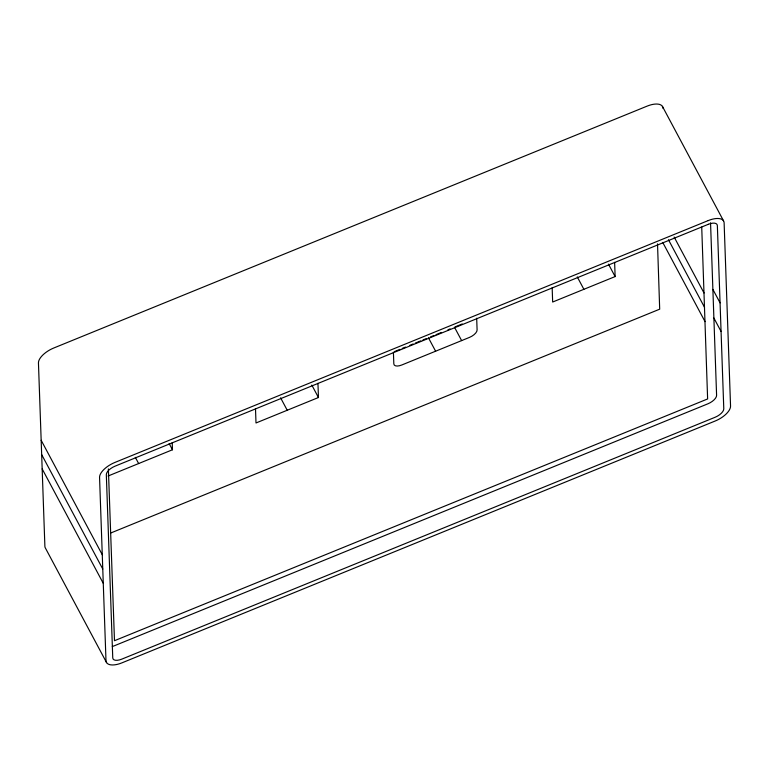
<?xml version="1.0" encoding="UTF-8"?>
<svg xmlns="http://www.w3.org/2000/svg" width="769" height="769" viewBox="0 0 769 769"><rect width="100%" height="100%" fill="white"/><g stroke="black" fill="none" stroke-linecap="round" stroke-linejoin="round"><path stroke-width="1.15" d="M394.593 351.529L400.043 349.309M402.225 348.415L405.503 347.088M409.867 345.3L413.145 343.974M415.327 343.08L420.778 340.859M422.96 339.965L426.237 338.629M430.592 336.86L433.841 335.534M436.013 334.65L441.435 332.439M447.942 329.786L450.105 328.901M455.421 326.738L462.256 323.951M108.083 476.011L172.467 449.769L172.218 442.656M317.953 383.279L318.453 397.515L256 422.979L255.5 408.743M614.623 262.344L615.123 276.571L552.661 302.034L552.161 287.798M110.851 532.965L659.687 309.176L657.524 243.86M662.407 106.353L723.514 220.799M712.882 289.394L720.072 302.861M674.144 237.035L704.029 293.008M713.882 318.03L721.072 331.487M668.444 239.736L704.529 307.321M662.743 242.427L705.038 321.634M608.481 264.142L615.123 276.571M577.259 276.878L583.892 289.307M454.441 327.133L461.631 340.6M428.42 337.745L435.61 351.202M311.82 385.086L318.453 397.515M280.589 397.813L287.222 410.242M169.151 443.55L172.467 449.769M135.325 457.344L138.641 463.553M41.161 440.272L102.267 554.718M41.661 454.585L102.777 569.031M42.17 468.898L103.277 583.344M106.593 662.647L45.486 548.201A17.197 7.911 -28.1 0 1 44.881 546.192L38.45 362.968A17.197 7.911 -28.1 0 1 53.763 348.011L647.094 106.132A17.197 7.911 -28.1 0 1 663.013 108.352M710.546 222.799L716.593 395.324A9.747 4.479 -28.1 0 1 707.913 403.802L114.581 645.681A9.747 4.479 -28.1 0 1 112.284 646.45M701.722 227.057L707.624 398.948L114.485 640.712L108.381 468.936M476.684 318.222L477.097 329.939A8.594 3.96 -28.1 0 1 469.436 337.418L401.783 364.996A8.594 3.96 -28.1 0 1 393.824 363.881L393.411 352.173M708.211 220.578L114.869 462.457A17.197 7.911 -28.1 0 0 99.557 477.414L105.987 660.648A17.197 7.911 -28.1 0 0 121.906 662.868L715.237 420.989A17.197 7.911 -28.1 0 0 730.55 406.032L724.119 222.808A17.197 7.911 -28.1 0 0 708.211 220.578M708.336 224.298L115.004 466.187A9.747 4.479 -28.1 0 0 106.324 474.656L112.755 657.889A9.747 4.479 -28.1 0 0 121.771 659.148L715.103 417.269A9.747 4.479 -28.1 0 0 723.783 408.791L717.352 225.557A9.747 4.479 -28.1 0 0 708.336 224.298"/></g></svg>
